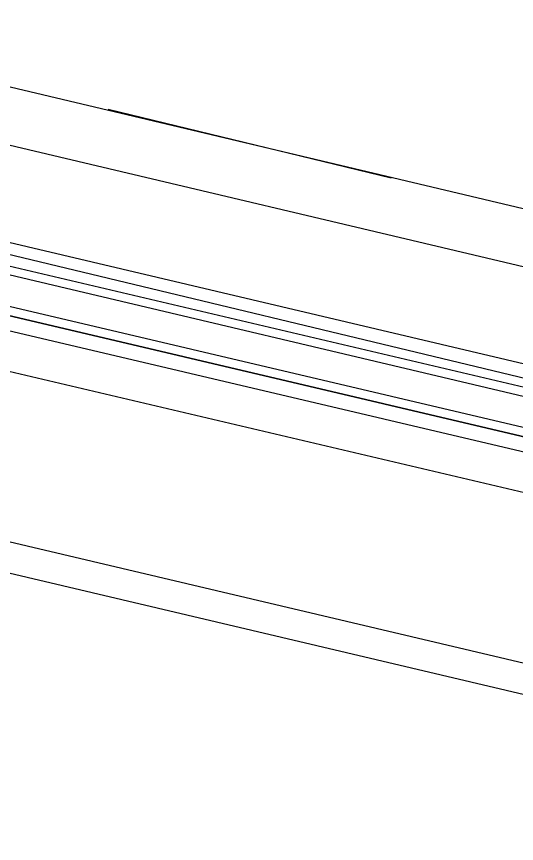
# Model space of a CAD drawing. Header units: feet. Extents: x -84 to 198, y -22 to 181.
# Drawn here: x 100.747 to 101.618, y 24.711 to 26.152 of the extents above; entities that cross this region are included whole.
import ezdxf

# ---------------------------------------------------------------- set-up
doc = ezdxf.new("R2010")
doc.units = ezdxf.units.FT
doc.layers.add('A-LINEA', color=7, linetype='CONTINUOUS')

msp = doc.modelspace()

# ---------------------------------------------------------------- linework, layer by layer
at = {"layer": 'A-LINEA'}
for p, q in [((95.3333, 27.3111), (102.5867, 25.5911)), ((94.8133, 26.5778), (102.7333, 24.7111)), ((95.16, 26.5511), (102.4, 24.8444)), ((102.16, 25.5911), (99.0533, 26.3244)), ((102.12, 25.4311), (99.0133, 26.1644)), ((102.12, 25.4044), (99.0133, 26.1511)), ((102.12, 25.3911), (99, 26.1244)), ((102.1067, 25.3778), (99, 26.1111)), ((100.9067, 25.9911), (101.4, 25.8711)), ((100.9067, 25.9911), (101.4, 25.8711)), ((98.96, 25.9511), (102.08, 25.2178))]:
    msp.add_line(p, q, dxfattribs=at)
msp.add_lwpolyline([(102.0933, 25.2844), (98.92, 26.0311), (98.92, 26.0444), (98.92, 26.0578), (102.0933, 25.3111), (98.92, 26.0578), (98.92, 26.0711), (98.9333, 26.0711), (102.1067, 25.3244)], dxfattribs=at)

doc.saveas('drawing.dxf')
